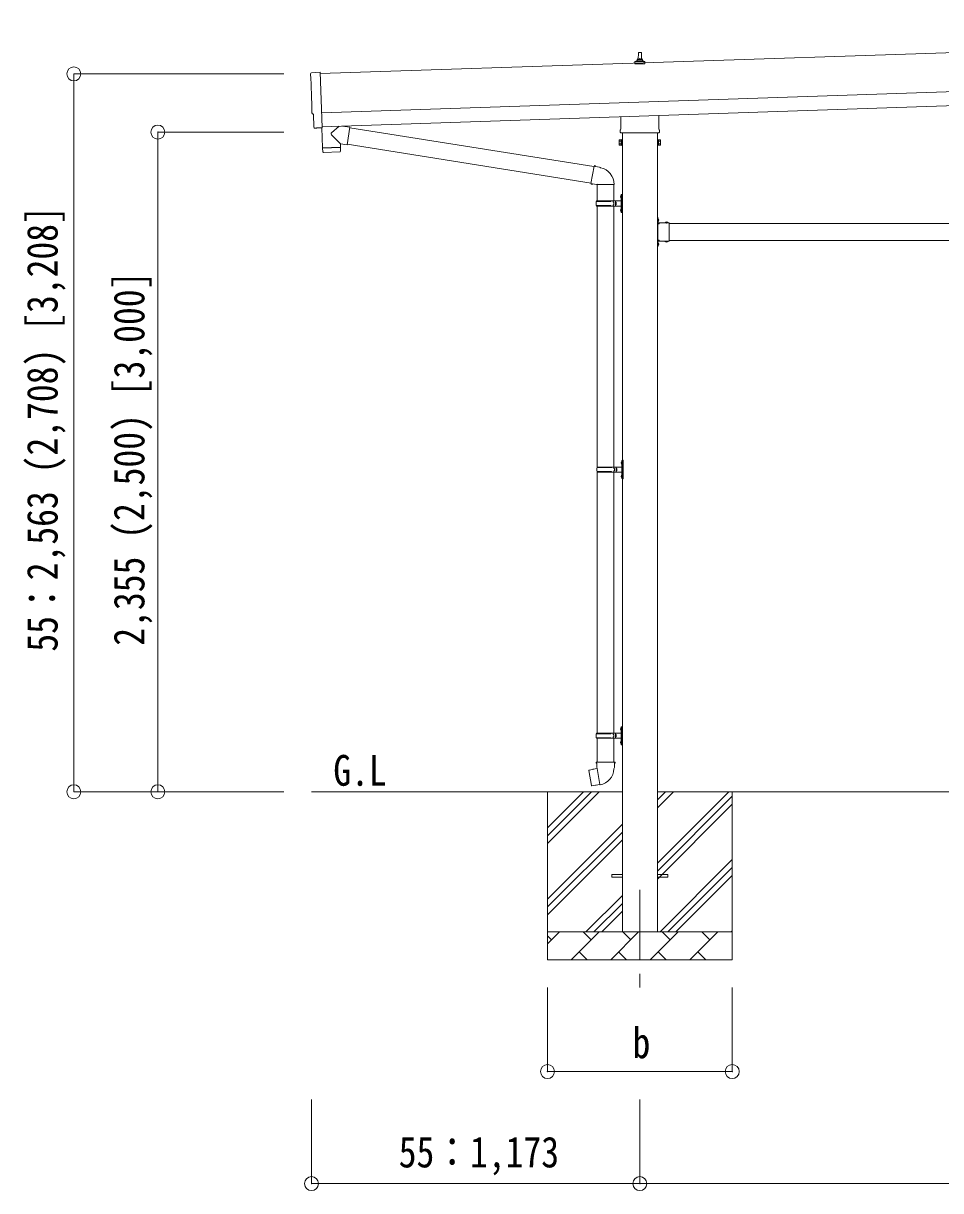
# Model space of a CAD drawing. Units: millimetres, scale not verified. Extents: x -14053 to 14053, y -9700 to 9700.
# Drawn here: x -26 to 3250, y 1165 to 5332 of the extents above; entities that cross this region are included whole.
import ezdxf
from ezdxf.enums import TextEntityAlignment as Align

# ---------------------------------------------------------------- set-up
doc = ezdxf.new("R2010")
doc.units = ezdxf.units.MM
doc.header["$LTSCALE"] = 50
doc.header["$PDMODE"] = 32
doc.header["$PDSIZE"] = 50
doc.linetypes.add('CHAIN1', pattern=[8, 5, -1, 1, -1])
doc.linetypes.add('USER8', pattern=[4, 3, -1])
for name, color, linetype, lineweight in [('0-2_建具', 4, 'Continuous', 9), ('0-3_階段', 7, 'CHAIN1', 9), ('0-4_設備', 7, 'Continuous', 9), ('0-7_ハッチ', 4, 'Continuous', 9), ('0-8_外構', 6, 'Continuous', 9), ('0-9_敷地', 7, 'Continuous', 9)]:
    doc.layers.add(name, color=color, linetype=linetype, lineweight=lineweight)
doc.styles.add('ＭＳ ゴシック', font='')
doc.styles.get('ＭＳ ゴシック').set_extended_font_data('MS Gothic')

msp = doc.modelspace()

# ---------------------------------------------------------------- linework, layer by layer
at = {"layer": '0-2_建具'}
for p, q in [((6416.97, 5332.47), (1033.96, 5153.03)), ((2169.6, 5203.65), (2170.33, 5227.17)), ((2171.33, 5228.15), (2179.88, 5228.15)), ((2180.88, 5227.17), (2181.6, 5203.65)), ((1038.62, 5013.11), (6421.63, 5192.54)), ((2157.35, 5188.15), (2157.35, 5195.86)), ((2193.85, 5188.15), (2157.35, 5188.15)), ((2157.74, 5196.65), (2193.47, 5196.65)), ((2158.12, 5196.83), (2164.84, 5198.46)), ((2165.22, 5198.65), (2185.99, 5198.65)), ((2165.6, 5199.43), (2165.6, 5203.65)), ((2166.6, 5203.65), (2184.6, 5203.65)), ((2185.6, 5199.43), (2185.6, 5203.65)), ((2193.09, 5196.83), (2186.37, 5198.46)), ((2193.85, 5188.15), (2193.85, 5195.86)), ((1040.29, 4963.14), (6423.3, 5142.57)), ((2243.9, 5003.16), (2243.9, 4954.16)), ((1020.79, 4958.72), (1013.87, 4958.85)), ((1040.38, 4960.37), (1040.41, 4959.37)), ((2107.3, 4954.16), (2107.3, 4998.6)), ((2101.6, 4915.88), (2102.36, 4917.2)), ((2105.6, 4945.38), (2105.6, 4950.88)), ((2243.54, 4941.88), (2107.67, 4941.88)), ((2113.1, 4941.88), (2113.1, 2089.38)), ((2238.1, 2089.38), (2238.1, 4941.88)), ((2245.6, 4950.88), (2245.6, 4945.38)), ((2249.6, 4915.88), (2248.85, 4917.2)), ((2101.6, 4915.88), (2101.6, 4898.88)), ((2101.6, 4898.88), (2102.36, 4897.57)), ((2108.6, 4912.29), (2102.36, 4912.29)), ((2108.6, 4902.48), (2102.36, 4902.48)), ((2108.6, 4897.57), (2102.36, 4897.57)), ((2111.1, 4898.18), (2108.6, 4898.18)), ((2240.1, 4898.18), (2242.6, 4898.18)), ((2242.6, 4912.29), (2248.85, 4912.29)), ((2242.6, 4902.48), (2248.85, 4902.48)), ((2242.6, 4897.57), (2248.85, 4897.57)), ((2249.6, 4898.88), (2248.85, 4897.57)), ((2249.6, 4915.88), (2249.6, 4898.88)), ((2240.1, 4640.38), (2238.1, 4640.38)), ((2238.1, 4640.38), (2238.1, 4620.38)), ((2238.1, 4633.38), (2240.1, 4633.38)), ((2238.1, 4627.38), (2240.1, 4627.38)), ((2240.1, 4640.38), (2240.1, 4620.38)), ((2240.61, 4636.28), (2240.1, 4636.28)), ((2240.1, 4636.28), (2240.1, 4624.48)), ((2280.1, 4620.38), (2240.1, 4620.38)), ((2240.1, 4616.38), (2240.1, 4558.38)), ((2277, 4620.38), (2265.2, 4620.38)), ((2277, 4620.89), (2277, 4620.38)), ((2280.1, 4620.38), (2280.1, 4554.38)), ((2280.1, 4617.38), (5171.1, 4617.38)), ((2238.1, 4554.38), (2238.1, 4534.38)), ((2238.1, 4547.38), (2240.1, 4547.38)), ((2244.1, 4557.38), (2238.6, 4557.38)), ((2240.1, 4556.38), (2244.1, 4556.38)), ((2240.1, 4554.38), (2240.1, 4534.38)), ((2280.1, 4554.38), (2240.1, 4554.38)), ((2240.61, 4550.28), (2240.1, 4550.28)), ((2240.1, 4550.28), (2240.1, 4538.48)), ((2277, 4554.38), (2265.2, 4554.38)), ((2277, 4553.88), (2277, 4554.38)), ((2280.1, 4557.38), (5171.1, 4557.38)), ((2238.1, 4541.38), (2240.1, 4541.38)), ((2240.1, 4534.38), (2238.1, 4534.38)), ((2075.6, 2293.88), (2113.1, 2293.88)), ((2075.6, 2284.88), (2075.6, 2293.88)), ((2238.1, 2293.88), (2275.6, 2293.88)), ((2275.6, 2284.88), (2275.6, 2293.88)), ((2075.6, 2284.88), (2113.1, 2284.88)), ((2238.1, 2284.88), (2275.6, 2284.88))]:
    msp.add_line(p, q, dxfattribs=at)
for points in [[(1002.29, 5155.41), (1033.79, 5158.12), (1040.38, 4960.37)], [(1010.93, 4961.74), (1009.36, 5008.75), (1008.76, 5008.73)], [(1021.53, 4959.02), (1022.17, 4959.67), (1040.41, 4959.37)], [(2108.6, 4897.57), (2108.6, 4917.2), (2102.36, 4917.2)], [(2242.6, 4897.57), (2242.6, 4917.2), (2248.85, 4917.2)], [(2108.6, 4898.18), (2108.6, 4916.58), (2111.1, 4916.58)], [(2242.6, 4898.18), (2242.6, 4916.58), (2240.1, 4916.58)], [(2240.61, 4636.28), (2240.61, 4624.48), (2240.1, 4624.48)], [(2244.1, 4617.38), (2238.6, 4617.38), (2238.6, 4557.38)], [(2240.1, 4616.38), (2244.1, 4616.38), (2244.1, 4618.38), (2240.1, 4618.38)], [(2277, 4620.89), (2265.2, 4620.89), (2265.2, 4620.38)], [(2240.1, 4558.38), (2244.1, 4558.38), (2244.1, 4556.38)], [(2240.61, 4550.28), (2240.61, 4538.48), (2240.1, 4538.48)], [(2277, 4553.88), (2265.2, 4553.88), (2265.2, 4554.38)]]:
    msp.add_lwpolyline(points, dxfattribs=at)
for points in [[(2111.1, 4896.88), (2111.1, 4917.88), (2113.1, 4917.88), (2113.1, 4896.88)], [(2240.1, 4896.88), (2240.1, 4917.88), (2238.1, 4917.88), (2238.1, 4896.88)]]:
    msp.add_lwpolyline(points, close=True, dxfattribs=at)
at = {"layer": '0-2_建具', "linetype": 'USER8'}
for points in [[(2242.72, 4632.88), (2239.94, 4631.53), (2239.33, 4630.38)], [(2242.72, 4627.88), (2239.94, 4629.24), (2239.33, 4630.38)], [(2268.6, 4623), (2269.96, 4620.22), (2271.1, 4619.61)], [(2273.6, 4623), (2272.25, 4620.22), (2271.1, 4619.61)], [(2242.72, 4546.88), (2239.94, 4545.53), (2239.33, 4544.38)], [(2242.72, 4541.88), (2239.94, 4543.24), (2239.33, 4544.38)], [(2268.6, 4551.77), (2269.96, 4554.55), (2271.1, 4555.16)], [(2273.6, 4551.77), (2272.25, 4554.55), (2271.1, 4555.16)]]:
    msp.add_lwpolyline(points, dxfattribs=at)
at = {"layer": '0-2_建具'}
for centre, radius, start, end in [((2171.33, 5227.15), 1, 90, 178.60509), ((2179.88, 5227.15), 1, 1.39491, 90), ((2158.35, 5195.86), 1, 103.62699, 180), ((2164.6, 5199.43), 1, 283.62699, 0), ((2169.69, 5203.01), 4.13, 90, 171.17633), ((2166.6, 5202.65), 1, 90, 180), ((2178.94, 5203.65), 4.83, 133.60282, 180), ((2172.27, 5203.65), 4.83, 0, 46.39718), ((2181.52, 5203.01), 4.13, 8.82367, 90), ((2184.6, 5202.65), 1, 0, 90), ((2186.6, 5199.43), 1, 180, 256.37301), ((2192.85, 5195.86), 1, 0, 76.37301), ((2105.95, 4914.75), 4.34, 145.61575, 214.38425), ((2109.6, 4950.88), 4, 125.09963, 180), ((2109.6, 4945.38), 4, 180, 194.47751), ((2109.6, 4945.38), 4, 194.47751, 241.04498), ((2241.6, 4945.38), 4, 298.95502, 345.52249), ((2241.6, 4950.88), 4, 0, 54.90037), ((2241.6, 4945.38), 4, 345.52249, 0), ((2245.26, 4914.75), 4.34, 325.61575, 34.38425), ((2117.85, 4907.38), 16.24, 162.41205, 197.58795), ((2105.95, 4900.02), 4.34, 145.61575, 214.38425), ((2233.36, 4907.38), 16.24, 342.41205, 17.58795), ((2245.26, 4900.02), 4.34, 325.61575, 34.38425), ((2234.87, 4630.38), 8.23, 314.2189, 45.7811), ((2240.1, 4620.38), 2, 180, 270), ((2271.1, 4615.15), 8.23, 44.2189, 135.7811), ((2240.1, 4554.38), 2, 90, 180), ((2234.87, 4544.38), 8.23, 314.2189, 45.7811), ((2271.1, 4559.62), 8.23, 224.2189, 315.7811)]:
    msp.add_arc(centre, radius, start, end, dxfattribs=at)
for centre, major_axis, ratio, start_param, end_param in [((1002.55, 5152.42), (-3, -0.1), 0.99863, 4.7647489, 6.2979817), ((-3758.32, 4923.26), (4760.73, 158.69), 0.99863, 6.2686928, 6.2979817), ((1008.61, 5013.12), (-4.4, -0.15), 0.99863, 6.2686928, 7.8539816), ((1013.93, 4961.85), (-2.11, -2.14), 0.9974, 5.5252311, 7.0411395), ((1020.82, 4959.72), (-0.704, -0.714), 0.9974, 0.7579542, 1.5707963)]:
    msp.add_ellipse(centre, major_axis=major_axis, ratio=ratio, start_param=start_param, end_param=end_param, dxfattribs=at)
at = {"layer": '0-3_階段'}
msp.add_line((2175.6, 2239.38), (2175.6, 1890.38), dxfattribs=at)
at = {"layer": '0-4_設備'}
for p, q in [((2113.1, 2589.38), (1002.96, 2589.38)), ((1845.6, 2589.38), (1845.6, 1989.38)), ((1845.6, 2404.33), (2030.65, 2589.38)), ((1845.6, 2432.62), (2002.37, 2589.38)), ((1845.6, 2460.9), (1974.09, 2589.38)), ((5213.1, 2589.38), (2238.1, 2589.38)), ((2238.1, 2334.29), (2493.2, 2589.38)), ((2238.1, 2532.28), (2295.21, 2589.38)), ((2238.1, 2560.56), (2266.93, 2589.38)), ((2505.6, 2589.38), (2505.6, 1989.38)), ((2238.1, 2306), (2505.6, 2573.5)), ((2238.1, 2277.72), (2505.6, 2545.22)), ((1845.6, 2206.34), (2113.1, 2473.84)), ((1845.6, 2178.06), (2113.1, 2445.56)), ((1845.6, 2149.78), (2113.1, 2417.28)), ((2247.76, 2089.38), (2505.6, 2347.23)), ((2276.05, 2089.38), (2505.6, 2318.94)), ((2304.33, 2089.38), (2505.6, 2290.66)), ((1983.2, 2089.38), (2113.1, 2219.29)), ((2011.49, 2089.38), (2113.1, 2191)), ((2039.77, 2089.38), (2113.1, 2162.72)), ((1845.6, 2089.38), (2505.6, 2089.38)), ((1845.6, 2046.49), (1888.5, 2089.38)), ((1929.92, 1989.38), (2029.92, 2089.38)), ((2001.37, 2060.83), (1972.81, 2089.38)), ((2071.34, 1989.38), (2171.34, 2089.38)), ((2142.79, 2060.83), (2114.23, 2089.38)), ((2212.76, 1989.38), (2312.76, 2089.38)), ((2284.21, 2060.83), (2255.65, 2089.38)), ((2354.18, 1989.38), (2454.18, 2089.38)), ((2425.63, 2060.83), (2397.08, 2089.38)), ((2502.32, 2089.38), (2505.6, 2092.67)), ((1859.94, 2060.83), (1845.6, 2075.17)), ((1958.47, 2017.94), (1987.03, 1989.38)), ((2099.89, 2017.94), (2128.45, 1989.38)), ((2241.32, 2017.94), (2269.87, 1989.38)), ((2382.74, 2017.94), (2411.29, 1989.38)), ((2505.6, 1989.38), (1845.6, 1989.38))]:
    msp.add_line(p, q, dxfattribs=at)
at = {"layer": '0-8_外構'}
for p, q in [((153.96, 5152), (903.96, 5152)), ((153.96, 5152), (153.96, 2589.38)), ((453.96, 4944.38), (903.96, 4944.38)), ((453.96, 4944.38), (453.96, 2589.38)), ((153.96, 2589.38), (753.96, 2589.38)), ((453.96, 2589.38), (903.96, 2589.38)), ((1845.6, 1590.38), (1845.6, 1890.38)), ((2505.6, 1590.38), (2505.6, 1890.38)), ((1845.6, 1590.38), (2505.6, 1590.38)), ((1002.96, 1190.38), (1002.96, 1490.38)), ((2175.6, 1190.38), (2175.6, 1490.38))]:
    msp.add_line(p, q, dxfattribs=at)
msp.add_lwpolyline([(1002.96, 1190.38), (2175.6, 1190.38), (5275.6, 1190.38), (6452.63, 1190.38)], dxfattribs=at)
for p in [(153.96, 5152), (453.96, 4944.38), (153.96, 2589.38), (453.96, 2589.38), (1845.6, 1590.38), (2505.6, 1590.38), (1002.96, 1190.38), (2175.6, 1190.38)]:
    msp.add_point(p, dxfattribs=at)
at = {"layer": '0-9_敷地'}
for p, q in [((1101.71, 4965.18), (1074.49, 4942.15)), ((1139.4, 4961.89), (1113.48, 4965.58)), ((1139.4, 4961.89), (1130.43, 4898.83)), ((1139.63, 4959.99), (2011.73, 4821.14)), ((1105.95, 4902.31), (1074.46, 4934.82)), ((1042.42, 4887.17), (1043.08, 4874.13)), ((1046.89, 4888.32), (1046.94, 4887.32)), ((1101.85, 4890.15), (1101.87, 4889.15)), ((1105.95, 4902.31), (1130.43, 4898.83)), ((1105.95, 4902.31), (1106.35, 4890.3)), ((1130.2, 4900.73), (2001.31, 4762.04)), ((1103.69, 4873.2), (1046.18, 4871.28)), ((2012.05, 4822.95), (2006.52, 4791.59)), ((2012.05, 4822.95), (2013.2, 4824.93)), ((2013.2, 4824.93), (2016.76, 4824.31)), ((2016.76, 4824.31), (2017.18, 4821.96)), ((2031.69, 4819.14), (2033.38, 4817.51)), ((2033.38, 4817.51), (2035.49, 4817.06)), ((2000.99, 4760.22), (2006.52, 4791.59)), ((2000.99, 4760.22), (2001.39, 4757.97)), ((2000.99, 4760.22), (2006.15, 4759.4)), ((2001.39, 4757.97), (2004.95, 4757.34)), ((2004.95, 4757.34), (2006.15, 4759.4)), ((2006.15, 4759.4), (2020.75, 4757.09)), ((2020.75, 4757.09), (2022.95, 4758.07)), ((2083.25, 4757.68), (2022.07, 4757.68)), ((2023.1, 4757.68), (2023.1, 4698.38)), ((2083.1, 4757.68), (2083.1, 4698.38)), ((2106.8, 4715.53), (2108.85, 4714.53)), ((2108.07, 4717.53), (2108.7, 4717.53)), ((2108.07, 4717.53), (2108.07, 4709.23)), ((2108.07, 4709.23), (2108.7, 4709.23)), ((2108.7, 4717.53), (2108.7, 4709.23)), ((2108.7, 4717.53), (2109.1, 4717.13)), ((2108.7, 4709.23), (2109.1, 4709.63)), ((2108.85, 4714.53), (2109.46, 4713.38)), ((2109.1, 4721.38), (2112.1, 4722.88)), ((2109.1, 4721.38), (2109.1, 4689.38)), ((2109.1, 4717.13), (2109.1, 4709.63)), ((2112.1, 4722.88), (2112.1, 4689.38)), ((2112.1, 4722.88), (2113.1, 4722.88)), ((2113.1, 4722.88), (2113.1, 4689.38)), ((2020.1, 4696.38), (2070.44, 4696.38)), ((2020.1, 4682.38), (2070.44, 4682.38)), ((2021.1, 4698.38), (2107.1, 4698.38)), ((2021.1, 4698.38), (2021.1, 4696.38)), ((2021.1, 4680.38), (2021.1, 4682.38)), ((2021.1, 4680.38), (2107.1, 4680.38)), ((2023.1, 4680.38), (2023.1, 3748.38)), ((2080.1, 4698.38), (2080.1, 4693.88)), ((2080.1, 4693.88), (2082.1, 4693.88)), ((2080.1, 4680.38), (2080.1, 4684.88)), ((2080.1, 4684.88), (2082.1, 4684.88)), ((2082.1, 4693.88), (2082.1, 4689.38)), ((2082.1, 4684.88), (2082.1, 4689.38)), ((2083.1, 4680.38), (2083.1, 3748.38)), ((2088.1, 4698.38), (2088.1, 4689.38)), ((2088.1, 4693.88), (2091.1, 4693.88)), ((2088.1, 4680.38), (2088.1, 4689.38)), ((2088.1, 4684.88), (2091.1, 4684.88)), ((2091.1, 4693.88), (2091.1, 4689.38)), ((2091.1, 4684.88), (2091.1, 4689.38)), ((2106.8, 4667.53), (2108.85, 4666.53)), ((2108.07, 4669.53), (2108.7, 4669.53)), ((2108.07, 4669.53), (2108.07, 4661.23)), ((2108.7, 4669.53), (2108.7, 4661.23)), ((2108.7, 4669.53), (2109.1, 4669.13)), ((2109.1, 4657.38), (2109.1, 4689.38)), ((2109.1, 4669.13), (2109.1, 4661.63)), ((2112.1, 4655.88), (2112.1, 4689.38)), ((2113.1, 4655.88), (2113.1, 4689.38)), ((2108.07, 4661.23), (2108.7, 4661.23)), ((2108.7, 4661.23), (2109.1, 4661.63)), ((2108.85, 4666.53), (2109.46, 4665.38)), ((2109.1, 4657.38), (2112.1, 4655.88)), ((2112.1, 4655.88), (2113.1, 4655.88)), ((2109.3, 3765.53), (2111.35, 3764.53)), ((2110.57, 3767.53), (2111.2, 3767.53)), ((2110.57, 3767.53), (2110.57, 3759.23)), ((2110.57, 3759.23), (2111.2, 3759.23)), ((2111.2, 3767.53), (2111.2, 3759.23)), ((2111.2, 3767.53), (2111.6, 3767.13)), ((2111.2, 3759.23), (2111.6, 3759.63)), ((2111.35, 3764.53), (2111.96, 3763.38)), ((2111.6, 3771.38), (2114.6, 3772.88)), ((2111.6, 3771.38), (2111.6, 3739.38)), ((2111.6, 3767.13), (2111.6, 3759.63)), ((2114.6, 3772.88), (2114.6, 3739.38)), ((2114.6, 3772.88), (2115.6, 3772.88)), ((2115.6, 3772.88), (2115.6, 3739.38)), ((2022.6, 3746.38), (2072.94, 3746.38)), ((2022.6, 3732.38), (2072.94, 3732.38)), ((2023.1, 3730.39), (2023.1, 2798.38)), ((2023.6, 3748.38), (2109.6, 3748.38)), ((2023.6, 3748.38), (2023.6, 3746.38)), ((2023.6, 3730.38), (2023.6, 3732.38)), ((2023.6, 3730.38), (2109.6, 3730.38)), ((2082.6, 3748.38), (2082.6, 3743.88)), ((2082.6, 3743.88), (2084.6, 3743.88)), ((2082.6, 3730.38), (2082.6, 3734.88)), ((2082.6, 3734.88), (2084.6, 3734.88)), ((2083.1, 3730.39), (2083.1, 2798.38)), ((2084.6, 3743.88), (2084.6, 3739.38)), ((2084.6, 3734.88), (2084.6, 3739.38)), ((2090.6, 3748.38), (2090.6, 3739.38)), ((2090.6, 3743.88), (2093.6, 3743.88)), ((2090.6, 3730.38), (2090.6, 3739.38)), ((2090.6, 3734.88), (2093.6, 3734.88)), ((2093.6, 3743.88), (2093.6, 3739.38)), ((2093.6, 3734.88), (2093.6, 3739.38)), ((2109.3, 3717.53), (2111.35, 3716.53)), ((2110.57, 3719.53), (2111.2, 3719.53)), ((2110.57, 3719.53), (2110.57, 3711.23)), ((2110.57, 3711.23), (2111.2, 3711.23)), ((2111.2, 3719.53), (2111.2, 3711.23)), ((2111.2, 3719.53), (2111.6, 3719.13)), ((2111.2, 3711.23), (2111.6, 3711.63)), ((2111.35, 3716.53), (2111.96, 3715.38)), ((2111.6, 3707.38), (2111.6, 3739.38)), ((2111.6, 3719.13), (2111.6, 3711.63)), ((2114.6, 3705.88), (2114.6, 3739.38)), ((2115.6, 3705.88), (2115.6, 3739.38)), ((2111.6, 3707.38), (2114.6, 3705.88)), ((2114.6, 3705.88), (2115.6, 3705.88)), ((2020.1, 2796.38), (2070.44, 2796.38)), ((2021.1, 2798.38), (2107.1, 2798.38)), ((2021.1, 2798.38), (2021.1, 2796.38)), ((2080.1, 2798.38), (2080.1, 2793.88)), ((2080.1, 2793.88), (2082.1, 2793.88)), ((2082.1, 2793.88), (2082.1, 2789.38)), ((2088.1, 2798.38), (2088.1, 2789.38)), ((2088.1, 2793.88), (2091.1, 2793.88)), ((2091.1, 2793.88), (2091.1, 2789.38)), ((2106.8, 2815.53), (2108.85, 2814.53)), ((2108.07, 2817.53), (2108.7, 2817.53)), ((2108.07, 2817.53), (2108.07, 2809.23)), ((2108.07, 2809.23), (2108.7, 2809.23)), ((2108.7, 2817.53), (2108.7, 2809.23)), ((2108.7, 2817.53), (2109.1, 2817.13)), ((2108.7, 2809.23), (2109.1, 2809.63)), ((2108.85, 2814.53), (2109.46, 2813.38)), ((2109.1, 2821.38), (2112.1, 2822.88)), ((2109.1, 2821.38), (2109.1, 2789.38)), ((2109.1, 2817.13), (2109.1, 2809.63)), ((2112.1, 2822.88), (2112.1, 2789.38)), ((2112.1, 2822.88), (2113.1, 2822.88)), ((2113.1, 2822.88), (2113.1, 2789.38)), ((2020.1, 2782.38), (2070.44, 2782.38)), ((2021.1, 2780.38), (2021.1, 2782.38)), ((2021.1, 2780.38), (2107.1, 2780.38)), ((2023.1, 2780.38), (2023.1, 2695.46)), ((2080.1, 2780.38), (2080.1, 2784.88)), ((2080.1, 2784.88), (2082.1, 2784.88)), ((2082.1, 2784.88), (2082.1, 2789.38)), ((2083.1, 2780.38), (2083.1, 2695.46)), ((2088.1, 2780.38), (2088.1, 2789.38)), ((2088.1, 2784.88), (2091.1, 2784.88)), ((2091.1, 2784.88), (2091.1, 2789.38)), ((2106.8, 2767.53), (2108.85, 2766.53)), ((2108.07, 2769.53), (2108.7, 2769.53)), ((2108.07, 2769.53), (2108.07, 2761.23)), ((2108.07, 2761.23), (2108.7, 2761.23)), ((2108.7, 2769.53), (2108.7, 2761.23)), ((2108.7, 2769.53), (2109.1, 2769.13)), ((2108.7, 2761.23), (2109.1, 2761.63)), ((2108.85, 2766.53), (2109.46, 2765.38)), ((2109.1, 2757.38), (2109.1, 2789.38)), ((2109.1, 2769.13), (2109.1, 2761.63)), ((2109.1, 2757.38), (2112.1, 2755.88)), ((2112.1, 2755.88), (2112.1, 2789.38)), ((2112.1, 2755.88), (2113.1, 2755.88)), ((2113.1, 2755.88), (2113.1, 2789.38)), ((1994.64, 2667.01), (1993.84, 2665.84)), ((2022.51, 2672.26), (1994.64, 2667.01)), ((2007.39, 2669.61), (2007.18, 2669.37)), ((2021.25, 2695.46), (2019.1, 2694.68)), ((2019.1, 2694.68), (2019.1, 2691.06)), ((2019.1, 2691.06), (2021.35, 2690.24)), ((2021.25, 2695.46), (2053.1, 2695.46)), ((2021.25, 2695.46), (2021.35, 2690.24)), ((2021.35, 2690.24), (2021.6, 2675.46)), ((2021.6, 2675.46), (2022.95, 2673.46)), ((2032.87, 2614.96), (2022.73, 2672.43)), ((2022.76, 2673.26), (2022.76, 2672.55)), ((2022.95, 2673.46), (2022.92, 2673.45)), ((2084.95, 2695.46), (2053.1, 2695.46)), ((2083.29, 2673.52), (2083.22, 2671.35)), ((2084.61, 2675.46), (2083.29, 2673.52)), ((2087.1, 2691.06), (2084.86, 2690.24)), ((2084.95, 2695.46), (2087.1, 2694.68)), ((2087.1, 2694.68), (2087.1, 2691.06)), ((1993.84, 2665.84), (2003.46, 2611.28)), ((2017.48, 2612.37), (2017.2, 2612.52)), ((2033.17, 2614.2), (2032.93, 2614.86))]:
    msp.add_line(p, q, dxfattribs=at)
for points in [[(1040.01, 4959.38), (1042.39, 4888.17), (1106.35, 4890.3)], [(1106.59, 4876.25), (1106.39, 4889.3), (1042.42, 4887.17)], [(2012.05, 4822.95), (2017.18, 4821.96), (2031.69, 4819.14)], [(2106.8, 4711.24), (2108.85, 4712.23), (2109.46, 4713.38)], [(2106.8, 4663.24), (2108.85, 4664.23), (2109.46, 4665.38)], [(2109.3, 3761.24), (2111.35, 3762.23), (2111.96, 3763.38)], [(2109.3, 3713.24), (2111.35, 3714.23), (2111.96, 3715.38)], [(2106.8, 2811.24), (2108.85, 2812.23), (2109.46, 2813.38)], [(2106.8, 2763.24), (2108.85, 2764.23), (2109.46, 2765.38)], [(2009.63, 2669.83), (2009.35, 2669.98), (2007.39, 2669.61)], [(2084.95, 2695.46), (2084.86, 2690.24), (2084.61, 2675.46)], [(2032.6, 2615.05), (2004.62, 2610.45), (2003.46, 2611.28)], [(2019.67, 2612.93), (2019.45, 2612.69), (2017.48, 2612.37)]]:
    msp.add_lwpolyline(points, dxfattribs=at)
for centre, radius, start, end in [((1077.87, 4938.47), 5, 132.56466, 226.88314), ((1103.59, 4876.2), 3, 271.90915, 0.90915), ((1046.08, 4874.28), 3, 182.90915, 271.95747), ((2022.95, 4758.07), 60.3, 359.62495, 78), ((2112.4, 4713.38), 6, 136.21765, 223.78235), ((2068.85, 4689.38), 49.25, 171.82876, 180.00002), ((2068.85, 4689.38), 49.25, 180.00002, 188.17127), ((2070.44, 4698.38), 2, 270, 359.99998), ((2070.44, 4680.38), 2, 0.00005, 90.00004), ((2112.4, 4665.38), 6, 136.21765, 223.78235), ((2107.1, 4700.38), 2, 270, 359.99998), ((2107.1, 4678.38), 2, 0.00005, 90.00004), ((2114.9, 3763.38), 6, 136.21765, 223.78235), ((2071.35, 3739.38), 49.25, 171.82876, 180.00002), ((2071.35, 3739.38), 49.25, 180.00002, 188.17127), ((2072.94, 3748.38), 2, 270, 359.99998), ((2072.94, 3730.38), 2, 0.00005, 90.00004), ((2114.9, 3715.38), 6, 136.21765, 223.78235), ((2109.6, 3750.38), 2, 270, 359.99998), ((2109.6, 3728.38), 2, 0.00005, 90.00004), ((2068.85, 2789.38), 49.25, 171.82876, 180.00002), ((2070.44, 2798.38), 2, 270, 359.99998), ((2112.4, 2813.38), 6, 136.21765, 223.78235), ((2107.1, 2800.38), 2, 270, 359.99998), ((2068.85, 2789.38), 49.25, 180.00002, 188.17127), ((2070.44, 2780.38), 2, 0.00005, 90.00004), ((2112.4, 2765.38), 6, 136.21765, 223.78235), ((2107.1, 2778.38), 2, 0.00005, 90.00004), ((2022.46, 2672.55), 0.3, 280.66842, 0), ((2022.96, 2673.26), 0.2, 100, 180), ((2022.95, 2673.46), 60.3, 279.96938, 358), ((2032.65, 2614.76), 0.3, 20, 99.33158), ((2033.36, 2614.27), 0.2, 200, 279.96938)]:
    msp.add_arc(centre, radius, start, end, dxfattribs=at)

# ---------------------------------------------------------------- texts
at = {"layer": '0-7_ハッチ', "color": 7, "style": 'ＭＳ ゴシック', "width": 0.85}
msp.add_text('G.L', height=110, dxfattribs=at).set_placement((1080.71, 2577.84), align=Align.BOTTOM_LEFT)
at = {"layer": '0-8_外構', "color": 7, "style": 'ＭＳ ゴシック', "width": 0.85}
for s, p in [('55：2,563 (2,708) [3,208]', (128.96, 3089.44)), ('2,355 (2,500) [3,000]', (438.96, 3110.63))]:
    msp.add_text(s, height=110, rotation=90, dxfattribs=at).set_placement(p, align=Align.BOTTOM_LEFT)
for s, p in [('b', (2149.35, 1605.38)), ('55：1,173', (1314.28, 1215.38))]:
    msp.add_text(s, height=110, dxfattribs=at).set_placement(p, align=Align.BOTTOM_LEFT)

doc.saveas('drawing.dxf')
